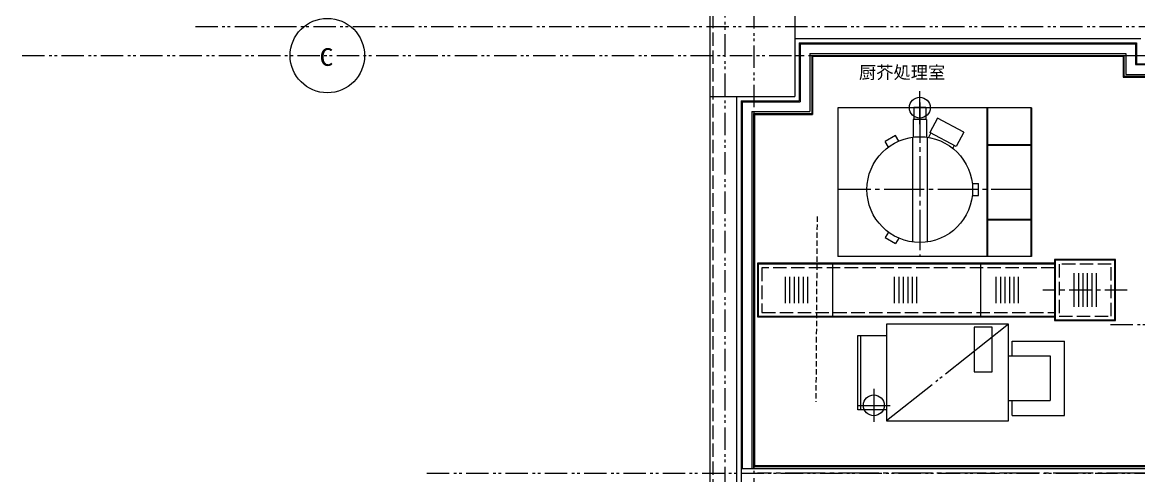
# Model space of a CAD drawing. Units: millimetres at full size. Extents: x -12803 to 120774, y -9413 to 101127.
# Drawn here: x 74362 to 81859, y 16780 to 19825 of the extents above; entities that cross this region are included whole.
import ezdxf
from ezdxf.enums import TextEntityAlignment as Align

# ---------------------------------------------------------------- set-up
doc = ezdxf.new("R2010")
doc.units = ezdxf.units.MM
doc.header["$LTSCALE"] = 30
for name, pattern in [('CHAIN1', [8, 5, -1, 1, -1]), ('CHAIN2', [12, 9, -1, 1, -1]), ('DASHED1', [1.8, 1.2, -0.6]), ('DASHED3', [4, 3, -1]), ('DOUBLE_CHAIN1', [8.8, 5, -1, 0.6, -0.6, 0.6, -1]), ('LONG_DOUBLE_CHAIN', [21.8, 18, -1, 0.6, -0.6, 0.6, -1])]:
    doc.linetypes.add(name, pattern=pattern)
doc.layers.add('0-0_NoName', color=7, linetype='Continuous')
doc.layers.add('2-E_AIHO12-部屋名', color=7, linetype='Continuous')
for name, color, linetype, lineweight in [('0-6_AIHO30-厨房機器LL', 7, 'Continuous', 15), ('2-0_通芯', 7, 'DOUBLE_CHAIN1', 15), ('2-1_躯体', 7, 'Continuous', 15), ('2-2_間仕切り芯', 7, 'DOUBLE_CHAIN1', 15), ('2-3_間仕切り', 7, 'Continuous', 15), ('2-A_建具', 7, 'Continuous', 15), ('2-B_金物', 7, 'Continuous', 15), ('3-2_AIHO08-壁芯', 7, 'CHAIN2', 15), ('3-3_AIHO30-厨房機器', 7, 'Continuous', 15), ('3-4_AIHO31-厨房機器中心線', 7, 'CHAIN2', 15), ('3-6_AIHO56-排水接続', 7, 'Continuous', 15), ('3-7_AIHO32-厨房機器補助線', 7, 'LONG_DOUBLE_CHAIN', 15)]:
    doc.layers.add(name, color=color, linetype=linetype, lineweight=lineweight)
doc.styles.add('ＭＳ ゴシック', font='')
doc.styles.get('ＭＳ ゴシック').set_extended_font_data('MS Gothic')

# ---------------------------------------------------------------- blocks, each defined once
blk = doc.blocks.new('グループ部品-732')
at = {"layer": '0-6_AIHO30-厨房機器LL'}
for p, q in [((80349.36, 19252.42), (80349.36, 19172.42)), ((80429.36, 19252.42), (80349.36, 19252.42)), ((80429.36, 19252.42), (80429.36, 19172.42)), ((80839.36, 19251.41), (80839.36, 18251.41)), ((80844.36, 19251.41), (80844.36, 18251.41)), ((81134.36, 19251.41), (81134.36, 18251.41)), ((80434.36, 19172.42), (80344.36, 19172.42)), ((80344.36, 19172.42), (80344.36, 19053.84)), ((80434.36, 19172.42), (80434.36, 19053.84)), ((80507.84, 19180.6), (80457.08, 19085.22)), ((80684.4, 19086.65), (80507.84, 19180.6)), ((80226.49, 19063.49), (80157.21, 19023.49)), ((80247.63, 19026.89), (80226.49, 19063.49)), ((80339.36, 19052.87), (80339.36, 18349.95)), ((80439.36, 19052.87), (80439.36, 18349.95)), ((80464.15, 19081.46), (80448.2, 19051.5)), ((80633.64, 18991.27), (80457.08, 19085.22)), ((80684.4, 19086.65), (80633.64, 18991.27)), ((80178.35, 18986.89), (80157.21, 19023.49)), ((80621.28, 18997.84), (80611.07, 18978.66)), ((81134.36, 19001.41), (80844.36, 19001.41)), ((81134.36, 18996.41), (80844.36, 18996.41)), ((80742.1, 18741.41), (80784.36, 18741.41)), ((80784.36, 18661.41), (80784.36, 18741.41)), ((80742.1, 18661.41), (80784.36, 18661.41)), ((81134.36, 18501.41), (80844.36, 18501.41)), ((81134.36, 18496.41), (80844.36, 18496.41)), ((80247.63, 18375.93), (80226.49, 18339.33)), ((79993.36, 17222.41), (79993.36, 17722.41))]:
    blk.add_line(p, q, dxfattribs=at)
blk.add_lwpolyline([(80178.35, 18415.93), (80157.21, 18379.33), (80226.49, 18339.33)], dxfattribs=at)
at = {"layer": '2-0_通芯'}
for p, q in [((79079.36, 20799.98), (79079.36, 5670.44)), ((75524.36, 19796.41), (120774.36, 19796.41)), ((74361.66, 19601.41), (120774.36, 19601.41))]:
    blk.add_line(p, q, dxfattribs=at)
at = {"layer": '2-1_躯体'}
for p, q in [((78979.36, 19896.41), (78979.36, 14211.41)), ((79549.36, 19896.41), (79549.36, 19326.41)), ((79549.36, 19716.41), (81874.36, 19716.41)), ((78979.36, 19326.41), (79549.36, 19326.41)), ((79159.36, 19326.41), (79159.36, 14251.41))]:
    blk.add_line(p, q, dxfattribs=at)
at = {"layer": '2-1_躯体', "linetype": 'DASHED3'}
blk.add_line((78999.36, 19876.41), (78999.36, 14211.41), dxfattribs=at)
at = {"layer": '2-2_間仕切り芯'}
for p, q in [((81670.87, 17796.41), (85921.37, 17796.41)), ((77079.36, 16796.41), (82828.03, 16796.41))]:
    blk.add_line(p, q, dxfattribs=at)
at = {"layer": '2-3_間仕切り'}
for p, q in [((79579.36, 19686.41), (81844.36, 19686.41)), ((79579.36, 19686.41), (79579.36, 19296.41)), ((79585.86, 19679.91), (79585.86, 19289.91)), ((81844.36, 19686.41), (81844.36, 19546.41)), ((79650.86, 19614.91), (81772.86, 19614.91)), ((79650.86, 19614.91), (79650.86, 19224.91)), ((79663.36, 19602.41), (81760.36, 19602.41)), ((79663.36, 19602.41), (79663.36, 19212.41)), ((79669.36, 19596.41), (81754.36, 19596.41)), ((79669.36, 19596.41), (79669.36, 19206.41)), ((81754.36, 19596.41), (81754.36, 19456.41)), ((81760.36, 19602.41), (81760.36, 19462.41)), ((81772.86, 19614.91), (81772.86, 19474.91)), ((81844.36, 19546.41), (82204.36, 19546.41)), ((81754.36, 19456.41), (82174.36, 19456.41)), ((81772.86, 19474.91), (82121.36, 19474.91)), ((79189.36, 19296.41), (79579.36, 19296.41)), ((79189.36, 19296.41), (79189.36, 14251.41)), ((79195.86, 19289.91), (79195.86, 16828.91)), ((79195.86, 19289.91), (79585.86, 19289.91)), ((79260.86, 19224.91), (79650.86, 19224.91)), ((79260.86, 19224.91), (79260.86, 16828.91)), ((79273.36, 19212.41), (79273.36, 16828.91)), ((79273.36, 19212.41), (79663.36, 19212.41)), ((79279.36, 19206.41), (79669.36, 19206.41)), ((79279.36, 19206.41), (79279.36, 16841.41)), ((79189.36, 16828.91), (82241.86, 16828.91)), ((79273.36, 16841.41), (82229.36, 16841.41)), ((79279.36, 16847.41), (82223.36, 16847.41))]:
    blk.add_line(p, q, dxfattribs=at)
blk.add_lwpolyline([(79585.86, 19679.91), (81837.86, 19679.91), (81837.86, 19541.91)], dxfattribs=at)
at = {"layer": '2-A_建具'}
for p, q in [((81837.86, 19541.91), (82240.86, 19541.91)), ((81760.36, 19462.41), (82121.36, 19462.41))]:
    blk.add_line(p, q, dxfattribs=at)
at = {"layer": '2-B_金物'}
for p, q in [((81294.36, 18231.41), (81294.36, 17821.41)), ((81299.36, 18226.41), (81299.36, 17826.41)), ((81699.36, 18226.41), (81299.36, 18226.41)), ((81699.36, 17826.41), (81699.36, 18226.41)), ((79299.36, 18206.41), (79299.36, 17846.41)), ((81294.36, 18206.41), (79299.36, 18206.41)), ((79304.36, 18201.41), (79304.36, 17851.41)), ((81294.36, 18201.41), (79304.36, 18201.41)), ((79802.36, 18201.41), (79802.36, 17851.41)), ((80796.36, 18201.41), (80796.36, 17851.41)), ((79485.07, 18114.52), (79485.07, 17938.3)), ((79515.07, 18114.52), (79515.07, 17938.3)), ((79545.07, 18114.52), (79545.07, 17938.3)), ((79575.07, 18114.52), (79575.07, 17938.3)), ((79605.07, 18114.52), (79605.07, 17938.3)), ((79635.07, 18114.52), (79635.07, 17938.3)), ((80218, 18114.52), (80218, 17938.3)), ((80248, 18114.52), (80248, 17938.3)), ((80278, 18114.52), (80278, 17938.3)), ((80308, 18114.52), (80308, 17938.3)), ((80338, 18114.52), (80338, 17938.3)), ((80368, 18114.52), (80368, 17938.3)), ((80900.82, 18114.52), (80900.82, 17938.3)), ((80930.82, 18114.52), (80930.82, 17938.3)), ((80960.82, 18114.52), (80960.82, 17938.3)), ((80990.82, 18114.52), (80990.82, 17938.3)), ((81020.82, 18114.52), (81020.82, 17938.3)), ((81050.82, 18114.52), (81050.82, 17938.3)), ((81424.36, 18139.52), (81424.36, 17913.3)), ((81454.36, 18139.52), (81454.36, 17913.3)), ((81484.36, 18139.52), (81484.36, 17913.3)), ((81514.36, 18139.52), (81514.36, 17913.3)), ((81544.36, 18139.52), (81544.36, 17913.3)), ((81574.36, 18139.52), (81574.36, 17913.3)), ((79299.36, 17846.41), (81294.36, 17846.41)), ((79304.36, 17851.41), (81294.36, 17851.41)), ((81294.36, 17821.41), (81704.36, 17821.41)), ((81299.36, 17826.41), (81699.36, 17826.41))]:
    blk.add_line(p, q, dxfattribs=at)
at = {"layer": '2-B_金物', "linetype": 'DASHED3'}
for p, q in [((79329.36, 18176.41), (79329.36, 17876.41)), ((81294.36, 18176.41), (79329.36, 18176.41)), ((81674.36, 18201.41), (81324.36, 18201.41)), ((81324.36, 18201.41), (81324.36, 17851.41)), ((81674.36, 17851.41), (81674.36, 18201.41)), ((79329.36, 17876.41), (81294.36, 17876.41)), ((81324.36, 17851.41), (81674.36, 17851.41))]:
    blk.add_line(p, q, dxfattribs=at)
at = {"layer": '2-B_金物', "linetype": 'CHAIN1'}
blk.add_line((81782.86, 18026.41), (81215.85, 18026.41), dxfattribs=at)
at = {"layer": '2-B_金物'}
blk.add_lwpolyline([(81704.36, 17821.41), (81704.36, 18231.41), (81294.36, 18231.41)], dxfattribs=at)
at = {"layer": '3-2_AIHO08-壁芯'}
blk.add_line((82274.36, 16796.41), (79299.36, 16796.41), dxfattribs=at)
at = {"layer": '3-3_AIHO30-厨房機器'}
for p, q in [((79839.36, 19251.41), (79839.36, 18251.41)), ((80349.36, 19251.41), (79839.36, 19251.41)), ((81139.36, 19251.41), (80429.36, 19251.41)), ((81139.36, 19251.41), (81139.36, 18251.41)), ((81139.36, 18251.41), (79839.36, 18251.41)), ((80165.36, 17797.41), (80165.36, 17147.41)), ((80985.36, 17797.41), (80165.36, 17797.41)), ((80985.36, 17147.41), (80985.36, 17797.41)), ((79973.36, 17722.41), (80165.36, 17722.41)), ((81010.36, 17684.41), (81360.36, 17684.41)), ((81010.36, 17584.41), (81010.36, 17684.41)), ((81360.36, 17184.41), (81360.36, 17684.41)), ((80985.36, 17584.41), (81265.36, 17584.41)), ((81265.36, 17584.41), (81265.36, 17284.41)), ((80985.36, 17284.41), (81265.36, 17284.41)), ((81010.36, 17184.41), (81010.36, 17284.41)), ((81010.36, 17184.41), (81360.36, 17184.41)), ((80165.36, 17147.41), (80985.36, 17147.41))]:
    blk.add_line(p, q, dxfattribs=at)
blk.add_lwpolyline([(80755.36, 17477.41), (80875.36, 17477.41), (80875.36, 17777.41), (80755.36, 17777.41)], close=True, dxfattribs=at)
blk.add_lwpolyline([(80165.36, 17222.41), (79973.36, 17222.41), (79973.36, 17722.41)], dxfattribs=at)
blk.add_circle((80389.36, 18701.41), 355, dxfattribs=at)
at = {"layer": '3-4_AIHO31-厨房機器中心線'}
for p, q in [((80389.36, 19285.36), (80389.36, 18251.41)), ((81139.36, 18701.41), (79839.36, 18701.41))]:
    blk.add_line(p, q, dxfattribs=at)
at = {"layer": '3-6_AIHO56-排水接続'}
for p, q in [((80389.36, 19141.41), (80389.36, 19361.41)), ((80499.36, 19251.41), (80279.36, 19251.41)), ((80080.36, 17362.41), (80080.36, 17142.41)), ((79970.36, 17252.41), (80190.36, 17252.41))]:
    blk.add_line(p, q, dxfattribs=at)
at = {"layer": '3-6_AIHO56-排水接続', "linetype": 'DASHED1'}
blk.add_line((79699.36, 18521.41), (79691.36, 17276.41), dxfattribs=at)
at = {"layer": '3-6_AIHO56-排水接続'}
for centre in [(80389.36, 19251.41), (80080.36, 17252.41)]:
    blk.add_circle(centre, 70, dxfattribs=at)
at = {"layer": '3-7_AIHO32-厨房機器補助線'}
blk.add_line((80985.36, 17797.41), (80165.36, 17147.41), dxfattribs=at)
at = {"layer": '2-E_AIHO12-部屋名', "style": 'ＭＳ ゴシック'}
blk.add_text('厨芥処理室', height=84.92, dxfattribs=at).set_placement((79980.95, 19420.2), align=Align.BOTTOM_LEFT)
blk = doc.blocks.new('グループ部品-763')
at = {"layer": '0-6_AIHO30-厨房機器LL'}
for p, q in [((80349.36, 19252.42), (80349.36, 19172.42)), ((80429.36, 19252.42), (80349.36, 19252.42)), ((80429.36, 19252.42), (80429.36, 19172.42)), ((80839.36, 19251.41), (80839.36, 18251.41)), ((80844.36, 19251.41), (80844.36, 18251.41)), ((81134.36, 19251.41), (81134.36, 18251.41)), ((80434.36, 19172.42), (80344.36, 19172.42)), ((80344.36, 19172.42), (80344.36, 19053.84)), ((80434.36, 19172.42), (80434.36, 19053.84)), ((80507.84, 19180.6), (80457.08, 19085.22)), ((80684.4, 19086.65), (80507.84, 19180.6)), ((80226.49, 19063.49), (80157.21, 19023.49)), ((80247.63, 19026.89), (80226.49, 19063.49)), ((80339.36, 19052.87), (80339.36, 18349.95)), ((80439.36, 19052.87), (80439.36, 18349.95)), ((80464.15, 19081.46), (80448.2, 19051.5)), ((80633.64, 18991.27), (80457.08, 19085.22)), ((80684.4, 19086.65), (80633.64, 18991.27)), ((80178.35, 18986.89), (80157.21, 19023.49)), ((80621.28, 18997.84), (80611.07, 18978.66)), ((81134.36, 19001.41), (80844.36, 19001.41)), ((81134.36, 18996.41), (80844.36, 18996.41)), ((80742.1, 18741.41), (80784.36, 18741.41)), ((80784.36, 18661.41), (80784.36, 18741.41)), ((80742.1, 18661.41), (80784.36, 18661.41)), ((81134.36, 18501.41), (80844.36, 18501.41)), ((81134.36, 18496.41), (80844.36, 18496.41)), ((80247.63, 18375.93), (80226.49, 18339.33)), ((79993.36, 17222.41), (79993.36, 17722.41))]:
    blk.add_line(p, q, dxfattribs=at)
blk.add_lwpolyline([(80178.35, 18415.93), (80157.21, 18379.33), (80226.49, 18339.33)], dxfattribs=at)
at = {"layer": '2-0_通芯'}
for p, q in [((79079.36, 20799.98), (79079.36, 5670.44)), ((75524.36, 19796.41), (120774.36, 19796.41))]:
    blk.add_line(p, q, dxfattribs=at)
at = {"layer": '2-1_躯体'}
for p in [(79549.36, 19896.41), (78979.36, 19326.41)]:
    blk.add_line(p, (79549.36, 19326.41), dxfattribs=at)
at = {"layer": '2-2_間仕切り芯'}
blk.add_line((81670.87, 17796.41), (85921.37, 17796.41), dxfattribs=at)
at = {"layer": '2-3_間仕切り'}
blk.add_line((79273.36, 19212.41), (79273.36, 16828.91), dxfattribs=at)
at = {"layer": '3-2_AIHO08-壁芯'}
blk.add_line((82274.36, 16796.41), (79299.36, 16796.41), dxfattribs=at)
at = {"layer": '3-3_AIHO30-厨房機器'}
for p, q in [((79839.36, 19251.41), (79839.36, 18251.41)), ((80349.36, 19251.41), (79839.36, 19251.41)), ((81139.36, 19251.41), (80429.36, 19251.41)), ((81139.36, 19251.41), (81139.36, 18251.41)), ((81139.36, 18251.41), (79839.36, 18251.41)), ((80165.36, 17797.41), (80165.36, 17147.41)), ((80985.36, 17797.41), (80165.36, 17797.41)), ((80985.36, 17147.41), (80985.36, 17797.41)), ((79973.36, 17722.41), (80165.36, 17722.41)), ((81010.36, 17684.41), (81360.36, 17684.41)), ((81010.36, 17584.41), (81010.36, 17684.41)), ((81360.36, 17184.41), (81360.36, 17684.41)), ((80985.36, 17584.41), (81265.36, 17584.41)), ((81265.36, 17584.41), (81265.36, 17284.41)), ((80985.36, 17284.41), (81265.36, 17284.41)), ((81010.36, 17184.41), (81010.36, 17284.41)), ((81010.36, 17184.41), (81360.36, 17184.41)), ((80165.36, 17147.41), (80985.36, 17147.41))]:
    blk.add_line(p, q, dxfattribs=at)
blk.add_lwpolyline([(80755.36, 17477.41), (80875.36, 17477.41), (80875.36, 17777.41), (80755.36, 17777.41)], close=True, dxfattribs=at)
blk.add_lwpolyline([(80165.36, 17222.41), (79973.36, 17222.41), (79973.36, 17722.41)], dxfattribs=at)
blk.add_circle((80389.36, 18701.41), 355, dxfattribs=at)
at = {"layer": '3-4_AIHO31-厨房機器中心線'}
for p, q in [((80389.36, 19285.36), (80389.36, 18251.41)), ((81139.36, 18701.41), (79839.36, 18701.41))]:
    blk.add_line(p, q, dxfattribs=at)
at = {"layer": '3-6_AIHO56-排水接続'}
for p, q in [((80389.36, 19141.41), (80389.36, 19361.41)), ((80499.36, 19251.41), (80279.36, 19251.41)), ((80080.36, 17362.41), (80080.36, 17142.41)), ((79970.36, 17252.41), (80190.36, 17252.41))]:
    blk.add_line(p, q, dxfattribs=at)
at = {"layer": '3-6_AIHO56-排水接続', "linetype": 'DASHED1'}
blk.add_line((79699.36, 18521.41), (79691.36, 17276.41), dxfattribs=at)
at = {"layer": '3-6_AIHO56-排水接続'}
for centre in [(80389.36, 19251.41), (80080.36, 17252.41)]:
    blk.add_circle(centre, 70, dxfattribs=at)
at = {"layer": '3-7_AIHO32-厨房機器補助線'}
blk.add_line((80985.36, 17797.41), (80165.36, 17147.41), dxfattribs=at)

msp = doc.modelspace()

# ---------------------------------------------------------------- linework, layer by layer
at = {"layer": '2-0_通芯'}
msp.add_line((79274.36, 24156.41), (79274.36, 5670.44), dxfattribs=at)
at = {"layer": '2-0_通芯', "linetype": 'Continuous'}
msp.add_circle((76410.26, 19601.41), 250, dxfattribs=at)

# ---------------------------------------------------------------- block references
at = {"layer": '0-0_NoName'}
for name in ['グループ部品-732', 'グループ部品-763']:
    msp.add_blockref(name, (0, 0), dxfattribs=at)

# ---------------------------------------------------------------- texts
at = {"layer": '2-0_通芯', "style": 'ＭＳ ゴシック', "width": 1.15}
msp.add_text('C', height=118.9, dxfattribs=at).set_placement((76357.76, 19496.41), align=Align.BOTTOM_LEFT)

doc.saveas('drawing.dxf')
